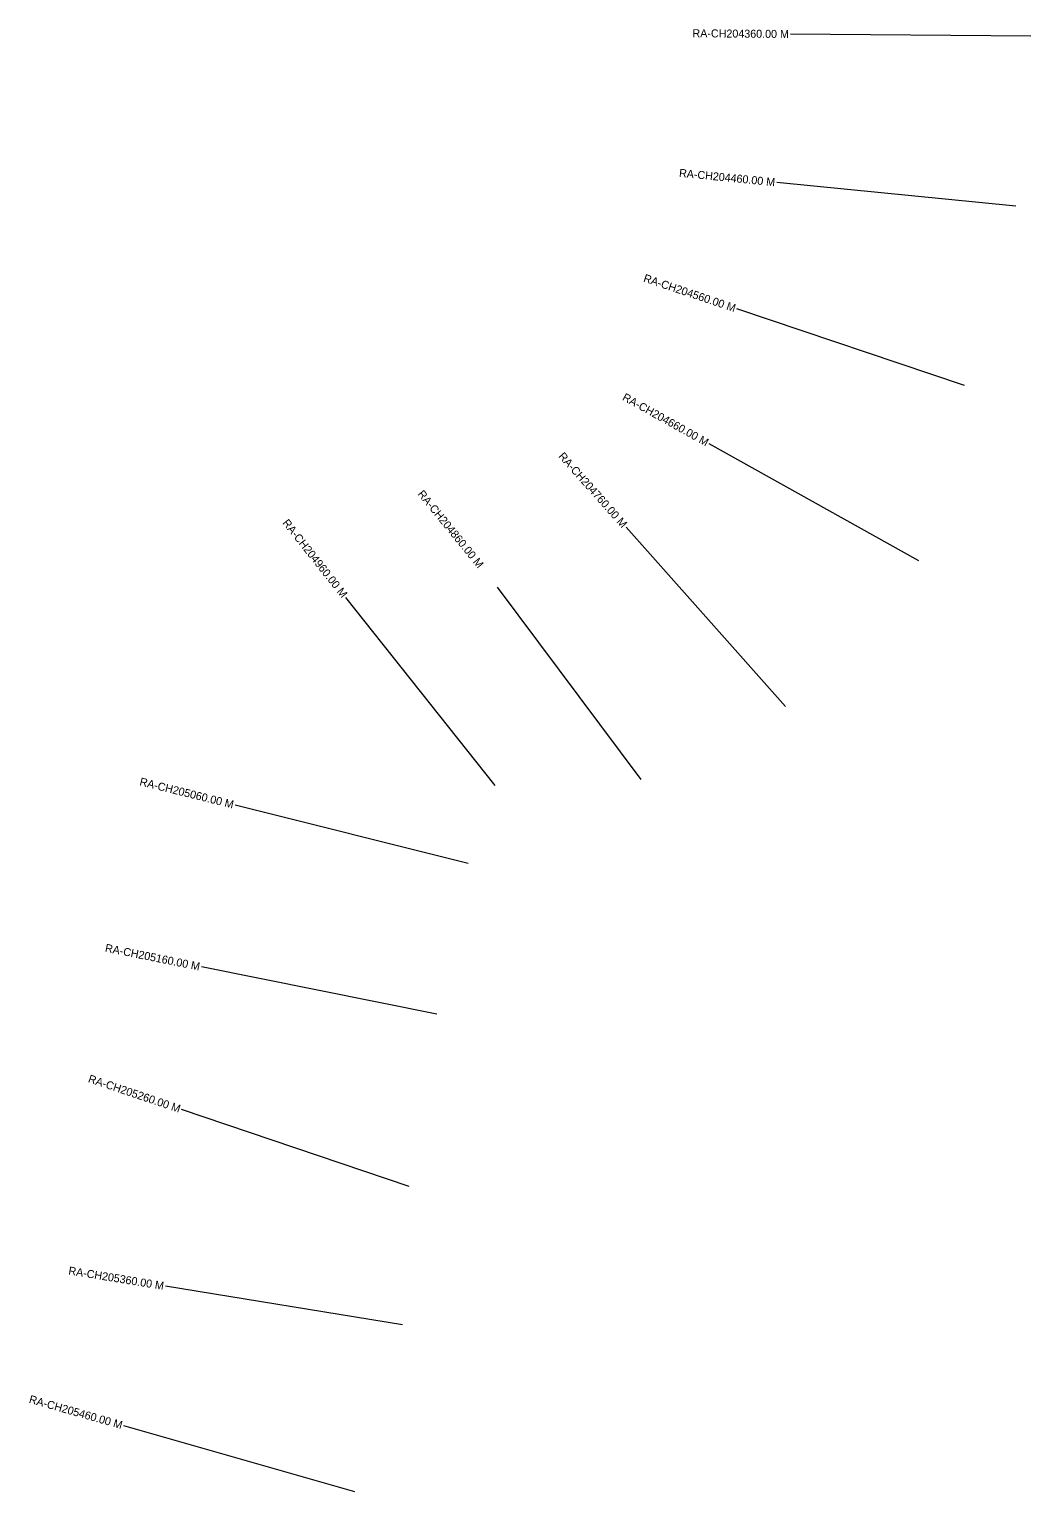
# Model space of a CAD drawing. Header units: metres. Extents: x 274638 to 284821, y 2076326 to 2082020.
# Drawn here: x 274767 to 275392, y 2079173 to 2080086 of the extents above; entities that cross this region are included whole.
import ezdxf
from ezdxf.enums import TextEntityAlignment as Align

# ---------------------------------------------------------------- set-up
doc = ezdxf.new("R2010")
doc.units = ezdxf.units.M
doc.layers.add('CS', color=134, linetype='Continuous')
doc.layers.add('CSMark', color=210, linetype='Continuous')

msp = doc.modelspace()

# ---------------------------------------------------------------- linework, layer by layer
at = {"layer": 'CS'}
for p, q in [((275392.24, 2080082.27), (275242.24, 2080083.5)), ((275382.88, 2079975.95), (275233.62, 2079990.8)), ((275350.94, 2079863.92), (275208.78, 2079911.79)), ((275322.46, 2079754.46), (275191.45, 2079827.5)), ((275239.19, 2079663.33), (275139.52, 2079775.42)), ((275148.98, 2079617.81), (275059.21, 2079737.98)), ((275057.81, 2079613.98), (274964.67, 2079731.55)), ((275040.94, 2079565.39), (274895.44, 2079601.84)), ((275021.47, 2079471.18), (274874.41, 2079500.72)), ((275004.16, 2079363.56), (274862.07, 2079411.63)), ((274999.97, 2079277.15), (274851.92, 2079301.29)), ((274970.13, 2079172.88), (274825.92, 2079214.13))]:
    msp.add_line(p, q, dxfattribs=at)

# ---------------------------------------------------------------- texts
at = {"layer": 'CSMark'}
for s, rotation, p in [('RA-CH204360.00 M', 359.53086, (275241.24, 2080083.51)), ('RA-CH204460.00 M', 354.32111, (275232.62, 2079990.9)), ('RA-CH204560.00 M', 341.38729, (275207.84, 2079912.11)), ('RA-CH204660.00 M', 330.86045, (275190.57, 2079827.99)), ('RA-CH204760.00 M', 311.64046, (275138.86, 2079776.17)), ('RA-CH204960.00 M', 308.38548, (274964.05, 2079732.34)), ('RA-CH205060.00 M', 345.93784, (274894.47, 2079602.08)), ('RA-CH205160.00 M', 348.64324, (274873.43, 2079500.92)), ('RA-CH205260.00 M', 341.31018, (274861.12, 2079411.95)), ('RA-CH205360.00 M', 350.73838, (274850.94, 2079301.45)), ('RA-CH205460.00 M', 344.03828, (274824.96, 2079214.4))]:
    msp.add_text(s, height=5, rotation=rotation, dxfattribs=at).set_placement(p, align=Align.MIDDLE_RIGHT)
msp.add_text('RA-CH204860.00 M', height=5, rotation=309.18431, dxfattribs=at).set_placement((275011.07, 2079797.61), align=Align.MIDDLE_LEFT)

doc.saveas('drawing.dxf')
